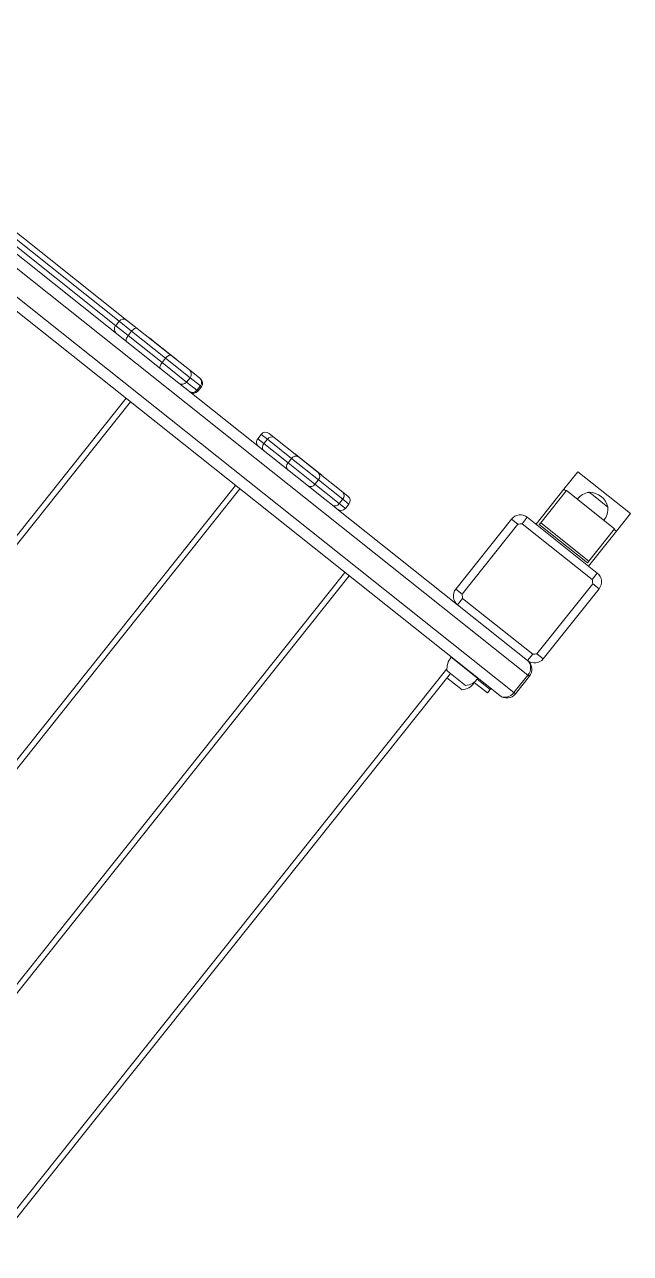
# Model space of a CAD drawing. Header units: millimetres. Extents: x -229914 to 856942, y -268655 to 87212.
# Drawn here: x -139850 to -139308, y 22597 to 23695 of the extents above; entities that cross this region are included whole.
import ezdxf

# ---------------------------------------------------------------- set-up
doc = ezdxf.new("R2010")
doc.units = ezdxf.units.MM

# ---------------------------------------------------------------- blocks, each defined once
blk = doc.blocks.new('Т912NEW')
at = {"color": 7, "linetype": 'Continuous', "lineweight": 15}
for p, q in [((-1219, 545.2), (-1219, 565.2)), ((-1219, 565.2), (-1159, 565.2)), ((-1159, 565.2), (-1159, 545.2)), ((-1199.7, 557.2), (-1199.7, 556.9)), ((-1199.5, 557.2), (-1199.7, 557.2)), ((-1194.8, 557.2), (-1199.5, 557.2)), ((-1178.5, 557.2), (-1194.8, 557.2)), ((-1178.2, 557.2), (-1178.5, 557.2)), ((-1178.2, 556.9), (-1178.2, 557.2)), ((-1216.5, 545.2), (-1219, 545.2)), ((-1219, 545.2), (-1219, 505.2)), ((-1216.5, 508.9), (-1216.5, 545.7)), ((-1216.5, 545.7), (-1161.5, 545.7)), ((-1161.5, 545.7), (-1161.5, 508.9)), ((-1159, 545.2), (-1161.5, 545.2)), ((-1159, 545.2), (-1159, 505.2)), ((-1216.5, 506.8), (-1216.5, 508.9)), ((-1161.5, 508.9), (-1216.5, 508.9)), ((-1161.5, 506.8), (-1216.5, 506.8)), ((-1161.5, 506.8), (-1161.5, 508.9)), ((-1231.7, 495.2), (-1239, 495.2)), ((-1239, 415.2), (-1239, 495.2)), ((-1231.7, 495.2), (-1231.7, 415.2)), ((-1229, 505.2), (-1229, 497.8)), ((-1229, 505.2), (-1149, 505.2)), ((-1149, 497.8), (-1229, 497.8)), ((-1149, 497.8), (-1149, 505.2)), ((-1146.3, 415.2), (-1146.3, 495.2)), ((-1139, 495.2), (-1146.3, 495.2)), ((-1139, 495.2), (-1139, 415.2)), ((-1767.6, 420.2), (-1618.8, 420.2)), ((-1618.8, 420.2), (-1606.9, 420.2)), ((-1606.9, 420.2), (-1568.2, 420.2)), ((-1586.1, 420.4), (-1592.9, 420.4)), ((-1592.8, 420.4), (-1592.8, 420.2)), ((-1562.5, 420.4), (-1586.1, 420.4)), ((-1568.2, 420.2), (-1547.2, 420.2)), ((-1562.5, 420.2), (-1562.5, 420.4)), ((-1547.2, 420.2), (-1535.4, 420.2)), ((-1535.4, 420.2), (-1534.4, 420.2)), ((-1456.1, 420.2), (-1450.2, 420.2)), ((-1450.2, 420.2), (-1422.6, 420.2)), ((-1426.3, 420.4), (-1426.3, 420.2)), ((-1419.5, 420.4), (-1426.3, 420.4)), ((-1422.6, 420.2), (-1399.6, 420.2)), ((-1395.9, 420.4), (-1419.5, 420.4)), ((-1399.6, 420.2), (-1371.9, 420.2)), ((-1395.9, 420.2), (-1395.9, 420.4)), ((-1371.9, 420.2), (-1366.1, 420.2)), ((-1609.1, 415.2), (-1623.3, 415.2)), ((-1623.3, 410.2), (-1623.3, 415.2)), ((-1623.3, 410.2), (-1609.1, 410.2)), ((-1570.4, 415.2), (-1609.1, 415.2)), ((-1609.1, 410.2), (-1609.1, 415.2)), ((-1609.1, 410.2), (-1570.4, 410.2)), ((-1542.4, 415.2), (-1570.4, 415.2)), ((-1570.4, 410.2), (-1570.4, 415.2)), ((-1570.4, 410.2), (-1542.4, 410.2)), ((-1542.4, 410.2), (-1542.4, 415.2)), ((-1530.6, 415.2), (-1542.4, 415.2)), ((-1542.4, 410.2), (-1530.6, 410.2)), ((-1530.6, 410.2), (-1530.6, 415.2)), ((-1529.4, 410.2), (-1529.4, 415.2)), ((-1454.1, 415.2), (-1461.1, 415.2)), ((-1461.1, 410.2), (-1461.1, 415.2)), ((-1461.1, 410.2), (-1454.1, 410.2)), ((-1426.4, 415.2), (-1454.1, 415.2)), ((-1454.1, 410.2), (-1454.1, 415.2)), ((-1454.1, 410.2), (-1426.4, 410.2)), ((-1395.8, 415.2), (-1426.4, 415.2)), ((-1426.4, 410.2), (-1426.4, 415.2)), ((-1426.4, 410.2), (-1395.8, 410.2)), ((-1395.8, 410.2), (-1395.8, 415.2)), ((-1368.1, 415.2), (-1395.8, 415.2)), ((-1395.8, 410.2), (-1368.1, 410.2)), ((-1368.1, 410.2), (-1368.1, 415.2)), ((-1361.1, 415.2), (-1368.1, 415.2)), ((-1368.1, 410.2), (-1361.1, 410.2)), ((-1361.1, 410.2), (-1361.1, 415.2)), ((-1239, 415.2), (-1231.7, 415.2)), ((-1229, 412.5), (-1149, 412.5)), ((-1229, 412.5), (-1229, 405.2)), ((-1149, 405.2), (-1149, 412.5)), ((-1146.3, 415.2), (-1139, 415.2)), ((-1773.6, 405.2), (-1563.5, 405.2)), ((-1547.2, 405.2), (-1563.5, 405.2)), ((-1540.4, 405.2), (-1547.2, 405.2)), ((-1540.4, 405.2), (-1380.7, 405.2)), ((-1371.9, 405.2), (-1380.7, 405.2)), ((-1366.7, 405.2), (-1371.9, 405.2)), ((-1366.7, 405.2), (-1229, 405.2)), ((-1149, 405.2), (-1229, 405.2)), ((-1140.7, 375.2), (-1140.7, 395.2)), ((-1139, 395.2), (-1140.7, 395.2)), ((-1139, 395.2), (-1139, 375.2)), ((-1139, 375.2), (-1140.7, 375.2)), ((-1149, 365.2), (-2074.3, 365.2)), ((-1570.6, 365.2), (-1570.6, -350.8)), ((-1445.6, 365.2), (-1445.6, -350.8)), ((-1320.7, 365.2), (-1320.7, -350.8)), ((-1204.2, 365), (-1173.8, 365)), ((-1204.1, 365.2), (-1204.1, 365)), ((-1173.8, 365), (-1173.8, 365.2)), ((-1159, 364.2), (-1173.8, 364.2)), ((-1159, 365.2), (-1159, 364.2)), ((-1159, 360.2), (-1159, 364.2)), ((-1199.5, 353.2), (-1178.5, 353.2)), ((-1195.7, 353.2), (-1195.7, -338.8)), ((-1174.4, 360), (-1173.8, 360)), ((-1159, 360.2), (-1174.3, 360.2)), ((-1173.8, 360), (-1173.8, 360.2)), ((-1195.7, 348.2), (-1178.5, 348.2))]:
    blk.add_line(p, q, dxfattribs=at)
at = {"color": 8, "linetype": 'Continuous', "lineweight": 15}
for p, q in [((-1623.3, 415.2), (-1762.6, 415.2)), ((-1762.6, 410.2), (-1623.3, 410.2)), ((-1529.4, 415.2), (-1530.6, 415.2)), ((-1530.6, 410.2), (-1529.4, 410.2)), ((-1140.7, 395.2), (-2074.3, 395.2)), ((-2074.3, 375.2), (-1140.7, 375.2)), ((-1575.6, -350.8), (-1575.6, 365.2)), ((-1450.6, -350.8), (-1450.6, 365.2)), ((-1325.7, -350.8), (-1325.7, 365.2)), ((-1200.7, -340.2), (-1200.7, 354.5))]:
    blk.add_line(p, q, dxfattribs=at)
at = {"color": 7, "linetype": 'Continuous', "lineweight": 15, "flags": 128}
for points in [[(-1606.9, 420.2), (-1607.3, 420.1), (-1607.7, 419.8), (-1608.1, 419.3), (-1608.5, 418.7), (-1608.7, 417.9), (-1608.9, 417.1), (-1609.1, 416.1), (-1609.1, 415.2)], [(-1568.2, 420.2), (-1568.7, 420.1), (-1569.1, 419.8), (-1569.4, 419.3), (-1569.8, 418.7), (-1570, 417.9), (-1570.2, 417.1), (-1570.4, 416.1), (-1570.4, 415.2)], [(-1609.1, 410.2), (-1609.1, 409.2), (-1608.9, 408.3), (-1608.7, 407.4), (-1608.5, 406.6), (-1608.1, 406), (-1607.7, 405.5), (-1607.3, 405.3), (-1606.9, 405.2)], [(-1570.4, 410.2), (-1570.4, 409.2), (-1570.2, 408.3), (-1570, 407.4), (-1569.8, 406.6), (-1569.4, 406), (-1569.1, 405.5), (-1568.7, 405.3), (-1568.2, 405.2)], [(-1140.7, 395.2), (-1140.8, 397.1), (-1141.3, 399), (-1142.1, 400.7), (-1143.1, 402.2), (-1144.4, 403.5), (-1145.8, 404.4), (-1147.4, 405), (-1149, 405.2)], [(-1149, 365.2), (-1147.4, 365.4), (-1145.8, 365.9), (-1144.4, 366.9), (-1143.1, 368.1), (-1142.1, 369.6), (-1141.3, 371.3), (-1140.8, 373.2), (-1140.7, 375.2)]]:
    blk.add_lwpolyline(points, dxfattribs=at)
at = {"color": 7, "linetype": 'Continuous', "lineweight": 15}
for centre, radius, start, end in [((-1189, 543.4), 17.5, 52.1, 127.9), ((-1189, 546.2), 15.2, 133.6736, 181.8611), ((-1189, 546.2), 15.2, 358.1389, 46.3264), ((-1229, 495.2), 10, 90, 180), ((-1194.1, 460.3), 51.3, 132.8843, 137.1157), ((-1149, 495.2), 10, 0, 90), ((-1183.9, 460.3), 51.3, 42.8843, 47.1157), ((-1618.6, 415.4), 4.8, 92.7046, 182.4644), ((-1547.3, 415.3), 4.91, 358.8862, 88.8533), ((-1535.5, 415.3), 4.91, 358.8862, 88.8533), ((-1534.4, 415.2), 5, 0, 90), ((-1456.1, 415.2), 5, 90, 180), ((-1449.6, 415.7), 4.53, 98.5525, 186.537), ((-1421.9, 415.7), 4.53, 98.5525, 186.537), ((-1400.3, 415.7), 4.53, 353.463, 81.4475), ((-1372.6, 415.7), 4.53, 353.463, 81.4475), ((-1366.1, 415.2), 5, 0, 90), ((-1618.6, 410), 4.8, 177.5378, 267.2932), ((-1547.3, 410.1), 4.91, 271.1489, 1.1116), ((-1535.5, 410.1), 4.91, 271.1489, 1.1116), ((-1534.4, 410.2), 5, 270, 0), ((-1456.1, 410.2), 5, 180, 270), ((-1449.6, 409.6), 4.53, 173.4653, 261.4452), ((-1421.9, 409.6), 4.53, 173.4653, 261.4452), ((-1400.3, 409.6), 4.53, 278.5548, 6.5347), ((-1372.6, 409.6), 4.53, 278.5548, 6.5347), ((-1366.1, 410.2), 5, 270, 0), ((-1229, 415.2), 10, 180, 270), ((-1194.1, 450), 51.2, 222.8846, 227.1179), ((-1183.8, 450), 51.2, 312.8821, 317.1154), ((-1149, 415.2), 10, 270, 0), ((-1149, 395.2), 10, 0, 90), ((-1149, 375.2), 10, 270, 0), ((-1189, 364.2), 15.2, 176.9847, 226.3264), ((-1189, 364.2), 15.2, 313.6736, 3.0153), ((-1189, 359.2), 15.2, 313.6736, 3.0153)]:
    blk.add_arc(centre, radius, start, end, dxfattribs=at)

msp = doc.modelspace()

# ---------------------------------------------------------------- block references
at = {"rotation": 321.4676820499667}
msp.add_blockref('Т912NEW', (-138753.82306, 22094.20638), dxfattribs=at)

doc.saveas('drawing.dxf')
